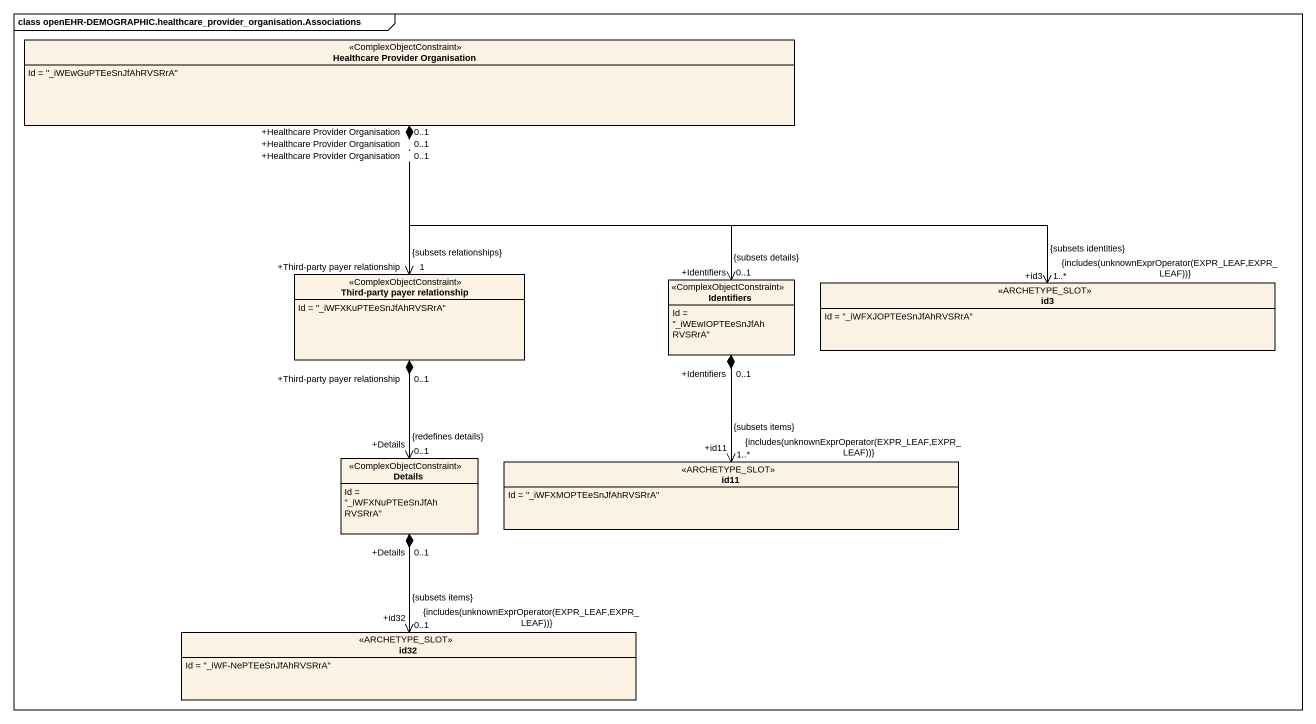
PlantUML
@startuml
mainframe class openEHR-DEMOGRAPHIC.healthcare_provider_organisation.Associations
hide circle
hide empty members
class "Healthcare Provider Organisation" as Healthcare_Provider <<ComplexObjectConstraint>> {
  Id = "_iWEwGuPTEeSnJfAhRVSRrA"
}
class "Third-party payer relationship" as Third_party_payer <<ComplexObjectConstraint>> {
  Id = "_iWFXKuPTEeSnJfAhRVSRrA"
}
class Identifiers <<ComplexObjectConstraint>> {
  Id = "_iWEwIOPTEeSnJfAhRVSRrA"
}
class id3 <<ARCHETYPE_SLOT>> {
  Id = "_iWFXJOPTEeSnJfAhRVSRrA"
}
class Details <<ComplexObjectConstraint>> {
  Id = "_iWFXNuPTEeSnJfAhRVSRrA"
}
class id11 <<ARCHETYPE_SLOT>> {
  Id = "_iWFXMOPTEeSnJfAhRVSRrA"
}
class id32 <<ARCHETYPE_SLOT>> {
  Id = "_iWF-NePTEeSnJfAhRVSRrA"
}
Healthcare_Provider "+Healthcare Provider Organisation\n0..1" *--> "+Third-party payer relationship\n1\n{subsets relationships}" Third_party_payer
Healthcare_Provider "+Healthcare Provider Organisation\n0..1" *--> "+Identifiers\n0..1\n{subsets details}" Identifiers
Healthcare_Provider "+Healthcare Provider Organisation\n0..1" *-right-> "+id3\n1..*\n{includes(unknownExprOperator(EXPR_LEAF,EXPR_LEAF))}\n{subsets identities}" id3
Third_party_payer "+Third-party payer relationship\n0..1" *--> "+Details\n0..1\n{redefines details}" Details
Identifiers "+Identifiers\n0..1" *--> "+id11\n1..*\n{includes(unknownExprOperator(EXPR_LEAF,EXPR_LEAF))}\n{subsets items}" id11
Details "+Details\n0..1" *--> "+id32\n0..1\n{includes(unknownExprOperator(EXPR_LEAF,EXPR_LEAF))}\n{subsets items}" id32
@enduml
